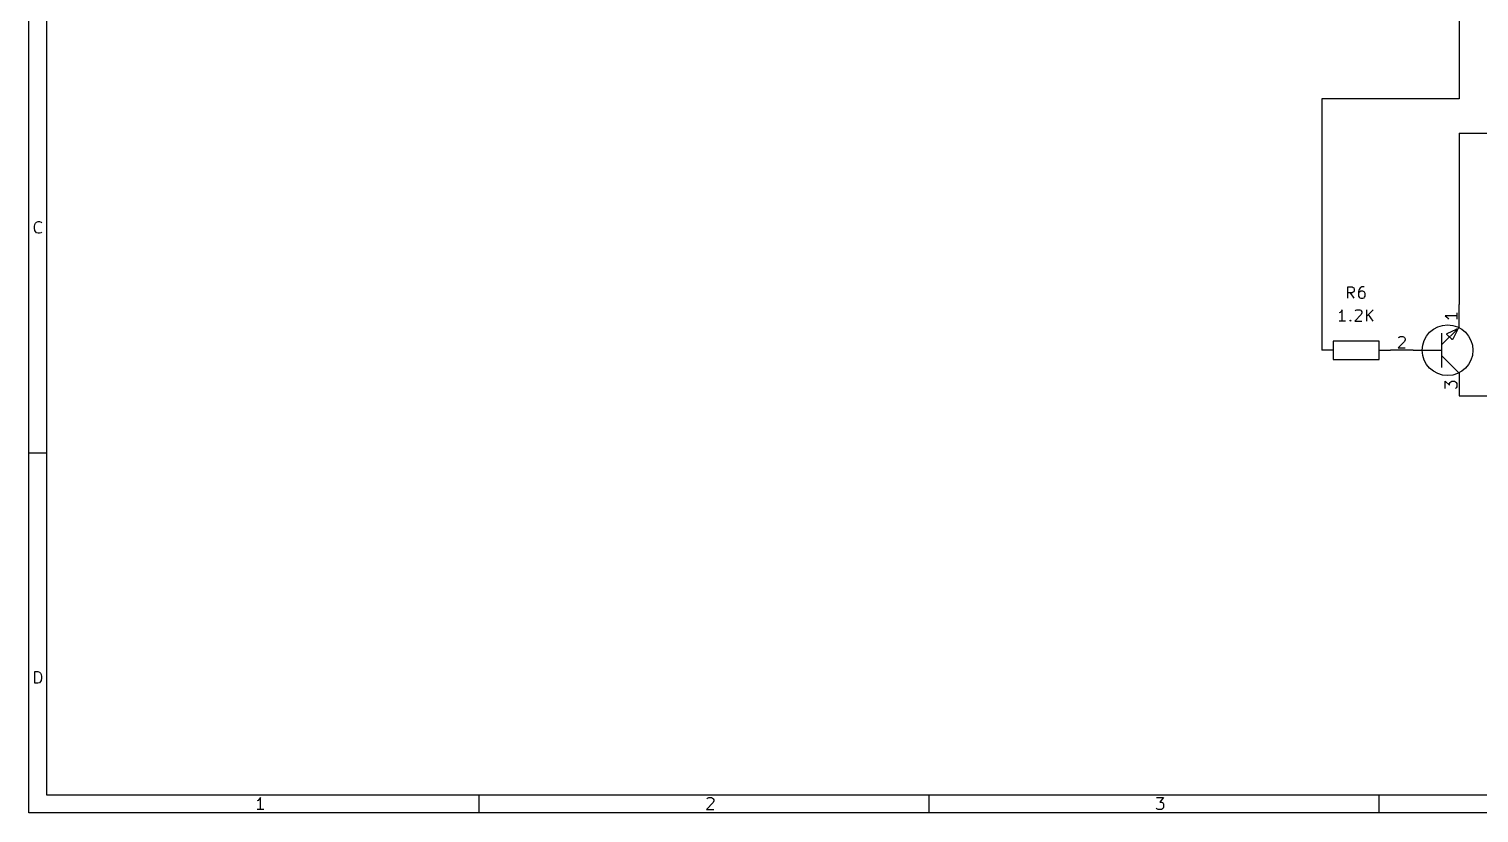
# Model space of a CAD drawing. Extents: x 0.4 to 11.3, y -7.9 to -0.4.
# Drawn here: x 0.39 to 6.74, y -7.87 to -4.44 of the extents above; entities that cross this region are included whole.
import ezdxf

# ---------------------------------------------------------------- set-up
doc = ezdxf.new("R2010")
doc.units = 0
doc.header["$MEASUREMENT"] = 0
for name, color, linetype in [('CYAN2', 4, 'CONTINUOUS'), ('GREEN3', 91, 'CONTINUOUS'), ('RED2', 1, 'CONTINUOUS'), ('RED3', 11, 'CONTINUOUS')]:
    doc.layers.add(name, color=color, linetype=linetype)

msp = doc.modelspace()

# ---------------------------------------------------------------- linework, layer by layer
at = {"layer": 'CYAN2', "linetype": 'CONTINUOUS'}
for p, q in [((6.1631, -5.6228), (6.1631, -5.5728)), ((6.1631, -5.5728), (6.1821, -5.5728)), ((6.1631, -5.6228), (6.1631, -5.5728)), ((6.1631, -5.5728), (6.1821, -5.5728)), ((6.1821, -5.5728), (6.1869, -5.5752)), ((6.1821, -5.5728), (6.1869, -5.5752)), ((6.1869, -5.5752), (6.1893, -5.5776)), ((6.1869, -5.5752), (6.1893, -5.5776)), ((6.1893, -5.5776), (6.1917, -5.5823)), ((6.1893, -5.5776), (6.1917, -5.5823)), ((6.1917, -5.5823), (6.1917, -5.5895)), ((6.1917, -5.5823), (6.1917, -5.5895)), ((6.2179, -5.5776), (6.2131, -5.5847)), ((6.2179, -5.5776), (6.2131, -5.5847)), ((6.2202, -5.5752), (6.2179, -5.5776)), ((6.2202, -5.5752), (6.2179, -5.5776)), ((6.225, -5.5728), (6.2202, -5.5752)), ((6.225, -5.5728), (6.2202, -5.5752)), ((6.2345, -5.5728), (6.225, -5.5728)), ((6.2345, -5.5728), (6.225, -5.5728)), ((6.1821, -5.599), (6.1631, -5.599)), ((6.1821, -5.599), (6.1631, -5.599)), ((6.1917, -5.6228), (6.175, -5.599)), ((6.1917, -5.6228), (6.175, -5.599)), ((6.1869, -5.5966), (6.1821, -5.599)), ((6.1869, -5.5966), (6.1821, -5.599)), ((6.1893, -5.5942), (6.1869, -5.5966)), ((6.1893, -5.5942), (6.1869, -5.5966)), ((6.1917, -5.5895), (6.1893, -5.5942)), ((6.1917, -5.5895), (6.1893, -5.5942)), ((6.2131, -5.5847), (6.2107, -5.5942)), ((6.2131, -5.5847), (6.2107, -5.5942)), ((6.2107, -5.5942), (6.2107, -5.6133)), ((6.2107, -5.5942), (6.2107, -5.6133)), ((6.2131, -5.5966), (6.2107, -5.6014)), ((6.2131, -5.5966), (6.2107, -5.6014)), ((6.2107, -5.6133), (6.2131, -5.618)), ((6.2107, -5.6133), (6.2131, -5.618)), ((6.2155, -5.5942), (6.2131, -5.5966)), ((6.2155, -5.5942), (6.2131, -5.5966)), ((6.2131, -5.618), (6.2155, -5.6204)), ((6.2131, -5.618), (6.2155, -5.6204)), ((6.2202, -5.5919), (6.2155, -5.5942)), ((6.2202, -5.5919), (6.2155, -5.5942)), ((6.2155, -5.6204), (6.2202, -5.6228)), ((6.2155, -5.6204), (6.2202, -5.6228)), ((6.2298, -5.5919), (6.2202, -5.5919)), ((6.2298, -5.5919), (6.2202, -5.5919)), ((6.2202, -5.6228), (6.2298, -5.6228)), ((6.2202, -5.6228), (6.2298, -5.6228)), ((6.2345, -5.5942), (6.2298, -5.5919)), ((6.2345, -5.5942), (6.2298, -5.5919)), ((6.2298, -5.6228), (6.2345, -5.6204)), ((6.2298, -5.6228), (6.2345, -5.6204)), ((6.2369, -5.5966), (6.2345, -5.5942)), ((6.2369, -5.5966), (6.2345, -5.5942)), ((6.2345, -5.6204), (6.2369, -5.618)), ((6.2345, -5.6204), (6.2369, -5.618)), ((6.2393, -5.6014), (6.2369, -5.5966)), ((6.2393, -5.6014), (6.2369, -5.5966)), ((6.2369, -5.618), (6.2393, -5.6133)), ((6.2369, -5.618), (6.2393, -5.6133)), ((6.2393, -5.6133), (6.2393, -5.6014)), ((6.2393, -5.6133), (6.2393, -5.6014)), ((6.1298, -5.6847), (6.125, -5.6871)), ((6.1298, -5.6847), (6.125, -5.6871)), ((6.1345, -5.6799), (6.1298, -5.6847)), ((6.1345, -5.6799), (6.1298, -5.6847)), ((6.1393, -5.6728), (6.1345, -5.6799)), ((6.1393, -5.6728), (6.1345, -5.6799)), ((6.1393, -5.7228), (6.1393, -5.6728)), ((6.1393, -5.7228), (6.1393, -5.6728)), ((6.2226, -5.6942), (6.194, -5.7228)), ((6.2226, -5.6942), (6.194, -5.7228)), ((6.1964, -5.6776), (6.1988, -5.6752)), ((6.1964, -5.6776), (6.1988, -5.6752)), ((6.1988, -5.6752), (6.2036, -5.6728)), ((6.1988, -5.6752), (6.2036, -5.6728)), ((6.2036, -5.6728), (6.2155, -5.6728)), ((6.2036, -5.6728), (6.2155, -5.6728)), ((6.2155, -5.6728), (6.2202, -5.6752)), ((6.2155, -5.6728), (6.2202, -5.6752)), ((6.2202, -5.6752), (6.2226, -5.6776)), ((6.2202, -5.6752), (6.2226, -5.6776)), ((6.2226, -5.6776), (6.225, -5.6823)), ((6.2226, -5.6776), (6.225, -5.6823)), ((6.225, -5.6871), (6.2226, -5.6942)), ((6.225, -5.6871), (6.2226, -5.6942)), ((6.225, -5.6823), (6.225, -5.6871)), ((6.225, -5.6823), (6.225, -5.6871)), ((6.2464, -5.7228), (6.2464, -5.6728)), ((6.275, -5.6728), (6.2464, -5.7014)), ((6.2464, -5.7228), (6.2464, -5.6728)), ((6.275, -5.6728), (6.2464, -5.7014)), ((6.275, -5.7228), (6.2536, -5.6942)), ((6.275, -5.7228), (6.2536, -5.6942)), ((6.1536, -5.7228), (6.125, -5.7228)), ((6.1536, -5.7228), (6.125, -5.7228)), ((6.1726, -5.7204), (6.175, -5.718)), ((6.1726, -5.7204), (6.175, -5.718)), ((6.175, -5.7228), (6.1726, -5.7204)), ((6.175, -5.7228), (6.1726, -5.7204)), ((6.175, -5.718), (6.1774, -5.7204)), ((6.175, -5.718), (6.175, -5.7228)), ((6.175, -5.718), (6.1774, -5.7204)), ((6.175, -5.718), (6.175, -5.7228)), ((6.1774, -5.7204), (6.175, -5.7228)), ((6.1774, -5.7204), (6.175, -5.7228)), ((6.194, -5.7228), (6.225, -5.7228)), ((6.194, -5.7228), (6.225, -5.7228))]:
    msp.add_line(p, q, dxfattribs=at)
at = {"layer": 'GREEN3', "linetype": 'CONTINUOUS'}
for p, q in [((6.65, -2.5), (6.65, -4.75)), ((6.65, -4.75), (6.05, -4.75)), ((6.05, -4.75), (6.05, -5.85)), ((6.65, -4.9), (7.1, -4.9)), ((6.65, -4.9), (6.65, -5.65)), ((6.65, -6.05), (10.35, -6.05))]:
    msp.add_line(p, q, dxfattribs=at)
at = {"layer": 'RED2', "linetype": 'CONTINUOUS'}
for p, q in [((0.3937, -7.8743), (0.3937, -0.3937)), ((0.4724, -7.7956), (0.4724, -0.4724)), ((0.4172, -5.3091), (0.4197, -5.2993)), ((0.4172, -5.3164), (0.4172, -5.3091)), ((0.4197, -5.3261), (0.4172, -5.3164)), ((0.4197, -5.2993), (0.4221, -5.2945)), ((0.4221, -5.331), (0.4197, -5.3261)), ((0.4221, -5.2945), (0.427, -5.2896)), ((0.427, -5.2896), (0.4343, -5.2872)), ((0.4343, -5.2872), (0.4392, -5.2872)), ((0.4392, -5.2872), (0.4465, -5.2896)), ((0.4465, -5.2896), (0.4489, -5.292)), ((0.427, -5.3359), (0.4221, -5.331)), ((0.4343, -5.3383), (0.427, -5.3359)), ((0.4392, -5.3383), (0.4343, -5.3383)), ((0.4465, -5.3359), (0.4392, -5.3383)), ((0.4489, -5.3335), (0.4465, -5.3359)), ((6.65, -5.75), (6.65, -5.65)), ((6.65, -5.75), (6.65, -5.65)), ((6.575, -5.825), (6.65, -5.75)), ((6.5987, -5.7773), (6.6387, -5.7573)), ((6.6427, -5.7613), (6.6227, -5.8013)), ((6.6387, -5.7573), (6.6392, -5.7571)), ((6.6392, -5.7571), (6.6394, -5.7571)), ((6.6394, -5.7571), (6.6396, -5.757)), ((6.6396, -5.757), (6.64, -5.757)), ((6.64, -5.757), (6.6404, -5.757)), ((6.6404, -5.757), (6.6406, -5.7571)), ((6.6406, -5.7571), (6.6408, -5.7571)), ((6.6408, -5.7571), (6.6411, -5.7573)), ((6.6411, -5.7573), (6.6415, -5.7574)), ((6.6415, -5.7574), (6.6417, -5.7575)), ((6.6417, -5.7575), (6.6418, -5.7576)), ((6.6418, -5.7576), (6.6421, -5.7579)), ((6.6421, -5.7579), (6.6424, -5.7582)), ((6.6424, -5.7582), (6.6425, -5.7583)), ((6.6425, -5.7583), (6.6426, -5.7585)), ((6.6426, -5.7585), (6.6427, -5.7589)), ((6.6427, -5.7589), (6.6429, -5.7592)), ((6.6429, -5.7608), (6.6427, -5.7613)), ((6.6429, -5.7592), (6.6429, -5.7594)), ((6.6429, -5.7594), (6.643, -5.7596)), ((6.643, -5.7596), (6.6429, -5.76)), ((6.6429, -5.76), (6.643, -5.7604)), ((6.643, -5.7604), (6.6429, -5.7606)), ((6.6429, -5.7606), (6.6429, -5.7608)), ((6.1, -5.81), (6.1, -5.89)), ((6.3, -5.81), (6.1, -5.81)), ((6.3, -5.89), (6.3, -5.81)), ((6.575, -5.925), (6.575, -5.775)), ((6.597, -5.7796), (6.5971, -5.7795)), ((6.5971, -5.7801), (6.597, -5.7796)), ((6.5971, -5.7794), (6.5972, -5.779)), ((6.5971, -5.7795), (6.5971, -5.7794)), ((6.5971, -5.7806), (6.5971, -5.7801)), ((6.5971, -5.7807), (6.5971, -5.7806)), ((6.5971, -5.7808), (6.5971, -5.7807)), ((6.5973, -5.7812), (6.5971, -5.7808)), ((6.5972, -5.779), (6.5974, -5.7785)), ((6.5975, -5.7817), (6.5973, -5.7812)), ((6.5974, -5.7785), (6.5975, -5.7784)), ((6.5975, -5.7783), (6.5978, -5.778)), ((6.5975, -5.7784), (6.5975, -5.7783)), ((6.5976, -5.7818), (6.5975, -5.7817)), ((6.5977, -5.7819), (6.5976, -5.7818)), ((6.5976, -5.7818), (6.5976, -5.7818)), ((6.5979, -5.7821), (6.5977, -5.7819)), ((6.5978, -5.778), (6.5982, -5.7776)), ((6.6179, -5.8021), (6.5979, -5.7821)), ((6.5982, -5.7776), (6.5983, -5.7775)), ((6.5983, -5.7775), (6.5983, -5.7775)), ((6.5983, -5.7775), (6.5984, -5.7775)), ((6.5984, -5.7775), (6.5987, -5.7773)), ((6.6181, -5.8023), (6.6179, -5.8021)), ((6.6182, -5.8024), (6.6181, -5.8023)), ((6.6183, -5.8025), (6.6182, -5.8024)), ((6.6182, -5.8024), (6.6182, -5.8024)), ((6.6188, -5.8027), (6.6183, -5.8025)), ((6.6192, -5.8029), (6.6188, -5.8027)), ((6.6193, -5.8029), (6.6192, -5.8029)), ((6.6194, -5.8029), (6.6193, -5.8029)), ((6.6199, -5.8029), (6.6194, -5.8029)), ((6.6204, -5.803), (6.6199, -5.8029)), ((6.6205, -5.8029), (6.6204, -5.803)), ((6.6206, -5.8029), (6.6205, -5.8029)), ((6.621, -5.8028), (6.6206, -5.8029)), ((6.6215, -5.8026), (6.621, -5.8028)), ((6.6216, -5.8025), (6.6215, -5.8026)), ((6.6217, -5.8025), (6.6216, -5.8025)), ((6.622, -5.8022), (6.6217, -5.8025)), ((6.6224, -5.8018), (6.622, -5.8022)), ((6.6225, -5.8017), (6.6224, -5.8018)), ((6.6227, -5.8013), (6.6225, -5.8016)), ((6.6225, -5.8016), (6.6225, -5.8017)), ((6.6225, -5.8017), (6.6225, -5.8017)), ((6.1, -5.85), (6.05, -5.85)), ((6.1, -5.85), (6.05, -5.85)), ((6.1, -5.89), (6.3, -5.89)), ((6.3, -5.85), (6.35, -5.85)), ((6.3, -5.85), (6.35, -5.85)), ((6.45, -5.85), (6.35, -5.85)), ((6.45, -5.85), (6.35, -5.85)), ((6.45, -5.85), (6.575, -5.85)), ((6.575, -5.875), (6.65, -5.95)), ((6.65, -5.95), (6.65, -6.05)), ((6.65, -5.95), (6.65, -6.05)), ((0.3937, -6.2992), (0.4724, -6.2992)), ((0.4197, -7.3068), (0.4197, -7.2557)), ((0.4197, -7.2557), (0.4319, -7.2557)), ((0.4319, -7.2557), (0.4392, -7.2581)), ((0.4392, -7.2581), (0.444, -7.263)), ((0.444, -7.263), (0.4465, -7.2678)), ((0.4465, -7.2946), (0.444, -7.2995)), ((0.4465, -7.2678), (0.4489, -7.2776)), ((0.4489, -7.2849), (0.4465, -7.2946)), ((0.4489, -7.2776), (0.4489, -7.2849)), ((0.4319, -7.3068), (0.4197, -7.3068)), ((0.4392, -7.3044), (0.4319, -7.3068)), ((0.444, -7.2995), (0.4392, -7.3044)), ((11.2206, -7.7956), (0.4724, -7.7956)), ((2.3622, -7.7956), (2.3622, -7.8743)), ((4.3307, -7.7956), (4.3307, -7.8743)), ((6.2992, -7.7956), (6.2992, -7.8743)), ((1.3965, -7.8193), (1.3916, -7.8217)), ((1.4208, -7.8583), (1.3916, -7.8583)), ((1.4013, -7.8144), (1.3965, -7.8193)), ((1.4062, -7.8071), (1.4013, -7.8144)), ((1.4062, -7.8583), (1.4062, -7.8071)), ((3.3869, -7.8291), (3.3576, -7.8583)), ((3.3576, -7.8583), (3.3893, -7.8583)), ((3.3601, -7.812), (3.3625, -7.8096)), ((3.3625, -7.8096), (3.3674, -7.8071)), ((3.3674, -7.8071), (3.3796, -7.8071)), ((3.3796, -7.8071), (3.3845, -7.8096)), ((3.3845, -7.8096), (3.3869, -7.812)), ((3.3869, -7.812), (3.3893, -7.8169)), ((3.3893, -7.8217), (3.3869, -7.8291)), ((3.3893, -7.8169), (3.3893, -7.8217)), ((5.3262, -7.8071), (5.3578, -7.8071)), ((5.3286, -7.8559), (5.3262, -7.8534)), ((5.3335, -7.8583), (5.3286, -7.8559)), ((5.3481, -7.8583), (5.3335, -7.8583)), ((5.3578, -7.8071), (5.3408, -7.8266)), ((5.3408, -7.8266), (5.3481, -7.8266)), ((5.3481, -7.8266), (5.353, -7.8291)), ((5.353, -7.8559), (5.3481, -7.8583)), ((5.353, -7.8291), (5.3554, -7.8315)), ((5.3554, -7.8534), (5.353, -7.8559)), ((5.3554, -7.8315), (5.3578, -7.8364)), ((5.3578, -7.8486), (5.3554, -7.8534)), ((5.3578, -7.8364), (5.3578, -7.8486)), ((11.2993, -7.8743), (0.3937, -7.8743))]:
    msp.add_line(p, q, dxfattribs=at)
at = {"layer": 'RED2'}
msp.add_circle((6.6, -5.85), 0.111, dxfattribs=at)
at = {"layer": 'RED3', "linetype": 'CONTINUOUS'}
for p, q in [((6.6399, -5.7), (6.5899, -5.7)), ((6.5899, -5.7), (6.597, -5.7048)), ((6.6399, -5.7), (6.5899, -5.7)), ((6.5899, -5.7), (6.597, -5.7048)), ((6.597, -5.7048), (6.6018, -5.7095)), ((6.597, -5.7048), (6.6018, -5.7095)), ((6.6399, -5.6857), (6.6399, -5.7143)), ((6.6399, -5.6857), (6.6399, -5.7143)), ((6.6018, -5.7095), (6.6042, -5.7143)), ((6.6018, -5.7095), (6.6042, -5.7143)), ((6.4119, -5.8113), (6.3833, -5.8399)), ((6.4119, -5.8113), (6.3833, -5.8399)), ((6.3857, -5.7946), (6.3881, -5.7923)), ((6.3857, -5.7946), (6.3881, -5.7923)), ((6.3881, -5.7923), (6.3929, -5.7899)), ((6.3881, -5.7923), (6.3929, -5.7899)), ((6.3929, -5.7899), (6.4048, -5.7899)), ((6.3929, -5.7899), (6.4048, -5.7899)), ((6.4048, -5.7899), (6.4095, -5.7923)), ((6.4048, -5.7899), (6.4095, -5.7923)), ((6.4095, -5.7923), (6.4119, -5.7946)), ((6.4095, -5.7923), (6.4119, -5.7946)), ((6.4119, -5.7946), (6.4143, -5.7994)), ((6.4119, -5.7946), (6.4143, -5.7994)), ((6.4143, -5.8042), (6.4119, -5.8113)), ((6.4143, -5.8042), (6.4119, -5.8113)), ((6.4143, -5.7994), (6.4143, -5.8042)), ((6.4143, -5.7994), (6.4143, -5.8042)), ((6.3833, -5.8399), (6.4143, -5.8399)), ((6.3833, -5.8399), (6.4143, -5.8399)), ((6.5899, -6.0167), (6.5899, -5.9857)), ((6.5899, -5.9857), (6.6089, -6.0024)), ((6.5899, -6.0167), (6.5899, -5.9857)), ((6.5899, -5.9857), (6.6089, -6.0024)), ((6.6089, -5.9952), (6.6113, -5.9905)), ((6.6089, -5.9952), (6.6113, -5.9905)), ((6.6089, -6.0024), (6.6089, -5.9952)), ((6.6089, -6.0024), (6.6089, -5.9952)), ((6.6113, -5.9905), (6.6137, -5.9881)), ((6.6113, -5.9905), (6.6137, -5.9881)), ((6.6137, -5.9881), (6.6184, -5.9857)), ((6.6137, -5.9881), (6.6184, -5.9857)), ((6.6184, -5.9857), (6.6304, -5.9857)), ((6.6184, -5.9857), (6.6304, -5.9857)), ((6.6304, -5.9857), (6.6351, -5.9881)), ((6.6304, -5.9857), (6.6351, -5.9881)), ((6.6351, -5.9881), (6.6375, -5.9905)), ((6.6351, -5.9881), (6.6375, -5.9905)), ((6.6375, -6.0143), (6.6351, -6.0167)), ((6.6375, -6.0143), (6.6351, -6.0167)), ((6.6375, -5.9905), (6.6399, -5.9952)), ((6.6375, -5.9905), (6.6399, -5.9952)), ((6.6399, -6.0095), (6.6375, -6.0143)), ((6.6399, -6.0095), (6.6375, -6.0143)), ((6.6399, -5.9952), (6.6399, -6.0095)), ((6.6399, -5.9952), (6.6399, -6.0095))]:
    msp.add_line(p, q, dxfattribs=at)

doc.saveas('drawing.dxf')
